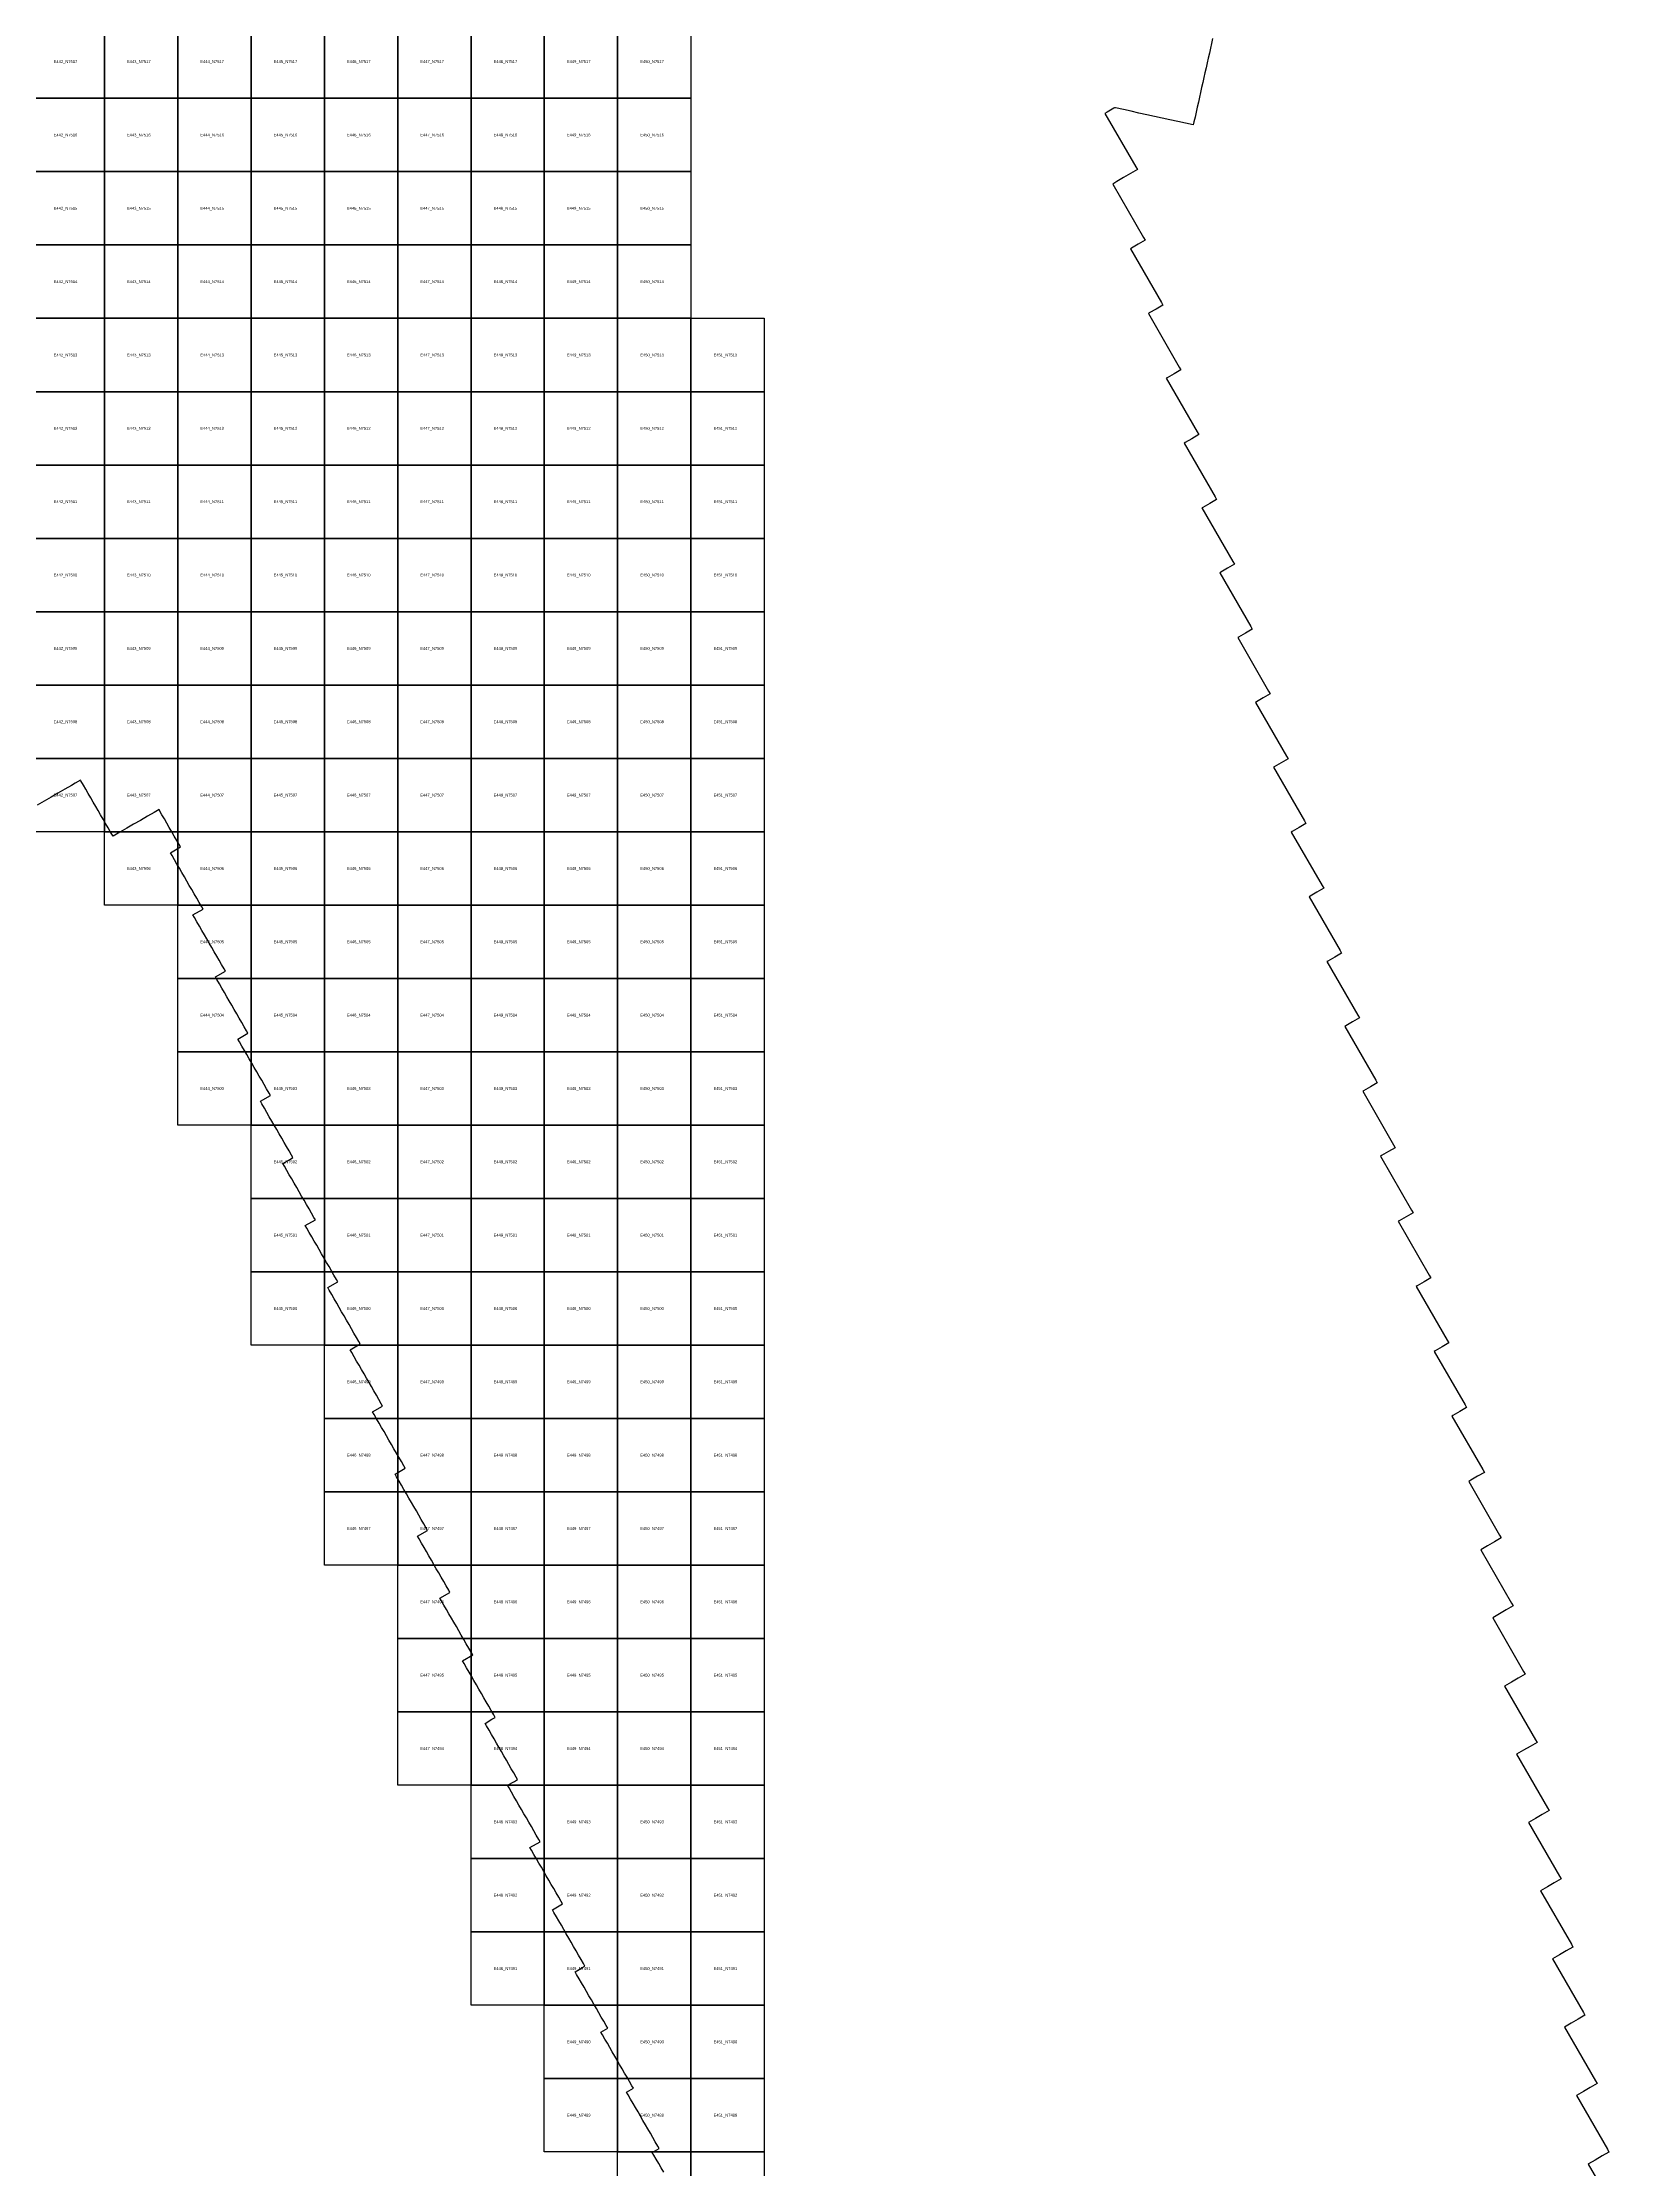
# Model space of a CAD drawing. Extents: x 325010 to 598009, y 7224244 to 7547000.
# Drawn here: x 442156 to 463663, y 7488760 to 7517760 of the extents above; entities that cross this region are included whole.
import ezdxf

# ---------------------------------------------------------------- set-up
doc = ezdxf.new("R2010")
doc.units = 0
doc.layers.add('Limpopo_1', color=7, linetype='Continuous')
doc.layers.add('R', color=7, linetype='Continuous')

msp = doc.modelspace()

# ---------------------------------------------------------------- linework, layer by layer
for points in [[(450000, 7517000), (450000, 7518000), (451000, 7518000), (451000, 7517000)], [(450000, 7516000), (450000, 7517000), (451000, 7517000), (451000, 7516000)], [(450000, 7515000), (450000, 7516000), (451000, 7516000), (451000, 7515000)], [(450000, 7514000), (450000, 7515000), (451000, 7515000), (451000, 7514000)], [(450000, 7513000), (450000, 7514000), (451000, 7514000), (451000, 7513000)], [(451000, 7513000), (451000, 7514000), (452000, 7514000), (452000, 7513000)], [(451000, 7512000), (451000, 7513000), (452000, 7513000), (452000, 7512000)], [(451000, 7511000), (451000, 7512000), (452000, 7512000), (452000, 7511000)], [(451000, 7510000), (451000, 7511000), (452000, 7511000), (452000, 7510000)], [(451000, 7509000), (451000, 7510000), (452000, 7510000), (452000, 7509000)], [(451000, 7508000), (451000, 7509000), (452000, 7509000), (452000, 7508000)], [(451000, 7507000), (451000, 7508000), (452000, 7508000), (452000, 7507000)], [(451000, 7506000), (451000, 7507000), (452000, 7507000), (452000, 7506000)], [(451000, 7505000), (451000, 7506000), (452000, 7506000), (452000, 7505000)], [(451000, 7504000), (451000, 7505000), (452000, 7505000), (452000, 7504000)], [(451000, 7503000), (451000, 7504000), (452000, 7504000), (452000, 7503000)], [(451000, 7502000), (451000, 7503000), (452000, 7503000), (452000, 7502000)], [(451000, 7501000), (451000, 7502000), (452000, 7502000), (452000, 7501000)], [(451000, 7500000), (451000, 7501000), (452000, 7501000), (452000, 7500000)], [(451000, 7499000), (451000, 7500000), (452000, 7500000), (452000, 7499000)], [(451000, 7498000), (451000, 7499000), (452000, 7499000), (452000, 7498000)], [(451000, 7497000), (451000, 7498000), (452000, 7498000), (452000, 7497000)], [(451000, 7496000), (451000, 7497000), (452000, 7497000), (452000, 7496000)], [(451000, 7495000), (451000, 7496000), (452000, 7496000), (452000, 7495000)], [(451000, 7494000), (451000, 7495000), (452000, 7495000), (452000, 7494000)], [(451000, 7493000), (451000, 7494000), (452000, 7494000), (452000, 7493000)], [(451000, 7492000), (451000, 7493000), (452000, 7493000), (452000, 7492000)], [(451000, 7491000), (451000, 7492000), (452000, 7492000), (452000, 7491000)], [(451000, 7490000), (451000, 7491000), (452000, 7491000), (452000, 7490000)], [(451000, 7489000), (451000, 7490000), (452000, 7490000), (452000, 7489000)], [(451000, 7488000), (451000, 7489000), (452000, 7489000), (452000, 7488000)]]:
    msp.add_lwpolyline(points, close=True)
at = {"layer": 'Limpopo_1'}
for points in [[(442000, 7517000), (442000, 7518000), (443000, 7518000), (443000, 7517000)], [(443000, 7517000), (443000, 7518000), (444000, 7518000), (444000, 7517000)], [(444000, 7517000), (444000, 7518000), (445000, 7518000), (445000, 7517000)], [(445000, 7517000), (445000, 7518000), (446000, 7518000), (446000, 7517000)], [(446000, 7517000), (446000, 7518000), (447000, 7518000), (447000, 7517000)], [(447000, 7517000), (447000, 7518000), (448000, 7518000), (448000, 7517000)], [(448000, 7517000), (448000, 7518000), (449000, 7518000), (449000, 7517000)], [(449000, 7517000), (449000, 7518000), (450000, 7518000), (450000, 7517000)], [(442000, 7516000), (442000, 7517000), (443000, 7517000), (443000, 7516000)], [(443000, 7516000), (443000, 7517000), (444000, 7517000), (444000, 7516000)], [(444000, 7516000), (444000, 7517000), (445000, 7517000), (445000, 7516000)], [(445000, 7516000), (445000, 7517000), (446000, 7517000), (446000, 7516000)], [(446000, 7516000), (446000, 7517000), (447000, 7517000), (447000, 7516000)], [(447000, 7516000), (447000, 7517000), (448000, 7517000), (448000, 7516000)], [(448000, 7516000), (448000, 7517000), (449000, 7517000), (449000, 7516000)], [(449000, 7516000), (449000, 7517000), (450000, 7517000), (450000, 7516000)], [(442000, 7515000), (442000, 7516000), (443000, 7516000), (443000, 7515000)], [(443000, 7515000), (443000, 7516000), (444000, 7516000), (444000, 7515000)], [(444000, 7515000), (444000, 7516000), (445000, 7516000), (445000, 7515000)], [(445000, 7515000), (445000, 7516000), (446000, 7516000), (446000, 7515000)], [(446000, 7515000), (446000, 7516000), (447000, 7516000), (447000, 7515000)], [(447000, 7515000), (447000, 7516000), (448000, 7516000), (448000, 7515000)], [(448000, 7515000), (448000, 7516000), (449000, 7516000), (449000, 7515000)], [(449000, 7515000), (449000, 7516000), (450000, 7516000), (450000, 7515000)], [(442000, 7514000), (442000, 7515000), (443000, 7515000), (443000, 7514000)], [(443000, 7514000), (443000, 7515000), (444000, 7515000), (444000, 7514000)], [(444000, 7514000), (444000, 7515000), (445000, 7515000), (445000, 7514000)], [(445000, 7514000), (445000, 7515000), (446000, 7515000), (446000, 7514000)], [(446000, 7514000), (446000, 7515000), (447000, 7515000), (447000, 7514000)], [(447000, 7514000), (447000, 7515000), (448000, 7515000), (448000, 7514000)], [(448000, 7514000), (448000, 7515000), (449000, 7515000), (449000, 7514000)], [(449000, 7514000), (449000, 7515000), (450000, 7515000), (450000, 7514000)], [(442000, 7513000), (442000, 7514000), (443000, 7514000), (443000, 7513000)], [(443000, 7513000), (443000, 7514000), (444000, 7514000), (444000, 7513000)], [(444000, 7513000), (444000, 7514000), (445000, 7514000), (445000, 7513000)], [(445000, 7513000), (445000, 7514000), (446000, 7514000), (446000, 7513000)], [(446000, 7513000), (446000, 7514000), (447000, 7514000), (447000, 7513000)], [(447000, 7513000), (447000, 7514000), (448000, 7514000), (448000, 7513000)], [(448000, 7513000), (448000, 7514000), (449000, 7514000), (449000, 7513000)], [(449000, 7513000), (449000, 7514000), (450000, 7514000), (450000, 7513000)], [(442000, 7512000), (442000, 7513000), (443000, 7513000), (443000, 7512000)], [(443000, 7512000), (443000, 7513000), (444000, 7513000), (444000, 7512000)], [(444000, 7512000), (444000, 7513000), (445000, 7513000), (445000, 7512000)], [(445000, 7512000), (445000, 7513000), (446000, 7513000), (446000, 7512000)], [(446000, 7512000), (446000, 7513000), (447000, 7513000), (447000, 7512000)], [(447000, 7512000), (447000, 7513000), (448000, 7513000), (448000, 7512000)], [(448000, 7512000), (448000, 7513000), (449000, 7513000), (449000, 7512000)], [(449000, 7512000), (449000, 7513000), (450000, 7513000), (450000, 7512000)], [(450000, 7512000), (450000, 7513000), (451000, 7513000), (451000, 7512000)], [(442000, 7511000), (442000, 7512000), (443000, 7512000), (443000, 7511000)], [(443000, 7511000), (443000, 7512000), (444000, 7512000), (444000, 7511000)], [(444000, 7511000), (444000, 7512000), (445000, 7512000), (445000, 7511000)], [(445000, 7511000), (445000, 7512000), (446000, 7512000), (446000, 7511000)], [(446000, 7511000), (446000, 7512000), (447000, 7512000), (447000, 7511000)], [(447000, 7511000), (447000, 7512000), (448000, 7512000), (448000, 7511000)], [(448000, 7511000), (448000, 7512000), (449000, 7512000), (449000, 7511000)], [(449000, 7511000), (449000, 7512000), (450000, 7512000), (450000, 7511000)], [(450000, 7511000), (450000, 7512000), (451000, 7512000), (451000, 7511000)], [(442000, 7510000), (442000, 7511000), (443000, 7511000), (443000, 7510000)], [(443000, 7510000), (443000, 7511000), (444000, 7511000), (444000, 7510000)], [(444000, 7510000), (444000, 7511000), (445000, 7511000), (445000, 7510000)], [(445000, 7510000), (445000, 7511000), (446000, 7511000), (446000, 7510000)], [(446000, 7510000), (446000, 7511000), (447000, 7511000), (447000, 7510000)], [(447000, 7510000), (447000, 7511000), (448000, 7511000), (448000, 7510000)], [(448000, 7510000), (448000, 7511000), (449000, 7511000), (449000, 7510000)], [(449000, 7510000), (449000, 7511000), (450000, 7511000), (450000, 7510000)], [(450000, 7510000), (450000, 7511000), (451000, 7511000), (451000, 7510000)], [(442000, 7509000), (442000, 7510000), (443000, 7510000), (443000, 7509000)], [(443000, 7509000), (443000, 7510000), (444000, 7510000), (444000, 7509000)], [(444000, 7509000), (444000, 7510000), (445000, 7510000), (445000, 7509000)], [(445000, 7509000), (445000, 7510000), (446000, 7510000), (446000, 7509000)], [(446000, 7509000), (446000, 7510000), (447000, 7510000), (447000, 7509000)], [(447000, 7509000), (447000, 7510000), (448000, 7510000), (448000, 7509000)], [(448000, 7509000), (448000, 7510000), (449000, 7510000), (449000, 7509000)], [(449000, 7509000), (449000, 7510000), (450000, 7510000), (450000, 7509000)], [(450000, 7509000), (450000, 7510000), (451000, 7510000), (451000, 7509000)], [(442000, 7508000), (442000, 7509000), (443000, 7509000), (443000, 7508000)], [(443000, 7508000), (443000, 7509000), (444000, 7509000), (444000, 7508000)], [(444000, 7508000), (444000, 7509000), (445000, 7509000), (445000, 7508000)], [(445000, 7508000), (445000, 7509000), (446000, 7509000), (446000, 7508000)], [(446000, 7508000), (446000, 7509000), (447000, 7509000), (447000, 7508000)], [(447000, 7508000), (447000, 7509000), (448000, 7509000), (448000, 7508000)], [(448000, 7508000), (448000, 7509000), (449000, 7509000), (449000, 7508000)], [(449000, 7508000), (449000, 7509000), (450000, 7509000), (450000, 7508000)], [(450000, 7508000), (450000, 7509000), (451000, 7509000), (451000, 7508000)], [(442000, 7507000), (442000, 7508000), (443000, 7508000), (443000, 7507000)], [(443000, 7507000), (443000, 7508000), (444000, 7508000), (444000, 7507000)], [(444000, 7507000), (444000, 7508000), (445000, 7508000), (445000, 7507000)], [(445000, 7507000), (445000, 7508000), (446000, 7508000), (446000, 7507000)], [(446000, 7507000), (446000, 7508000), (447000, 7508000), (447000, 7507000)], [(447000, 7507000), (447000, 7508000), (448000, 7508000), (448000, 7507000)], [(448000, 7507000), (448000, 7508000), (449000, 7508000), (449000, 7507000)], [(449000, 7507000), (449000, 7508000), (450000, 7508000), (450000, 7507000)], [(450000, 7507000), (450000, 7508000), (451000, 7508000), (451000, 7507000)], [(443000, 7506000), (443000, 7507000), (444000, 7507000), (444000, 7506000)], [(444000, 7506000), (444000, 7507000), (445000, 7507000), (445000, 7506000)], [(445000, 7506000), (445000, 7507000), (446000, 7507000), (446000, 7506000)], [(446000, 7506000), (446000, 7507000), (447000, 7507000), (447000, 7506000)], [(447000, 7506000), (447000, 7507000), (448000, 7507000), (448000, 7506000)], [(448000, 7506000), (448000, 7507000), (449000, 7507000), (449000, 7506000)], [(449000, 7506000), (449000, 7507000), (450000, 7507000), (450000, 7506000)], [(450000, 7506000), (450000, 7507000), (451000, 7507000), (451000, 7506000)], [(444000, 7505000), (444000, 7506000), (445000, 7506000), (445000, 7505000)], [(445000, 7505000), (445000, 7506000), (446000, 7506000), (446000, 7505000)], [(446000, 7505000), (446000, 7506000), (447000, 7506000), (447000, 7505000)], [(447000, 7505000), (447000, 7506000), (448000, 7506000), (448000, 7505000)], [(448000, 7505000), (448000, 7506000), (449000, 7506000), (449000, 7505000)], [(449000, 7505000), (449000, 7506000), (450000, 7506000), (450000, 7505000)], [(450000, 7505000), (450000, 7506000), (451000, 7506000), (451000, 7505000)], [(444000, 7504000), (444000, 7505000), (445000, 7505000), (445000, 7504000)], [(445000, 7504000), (445000, 7505000), (446000, 7505000), (446000, 7504000)], [(446000, 7504000), (446000, 7505000), (447000, 7505000), (447000, 7504000)], [(447000, 7504000), (447000, 7505000), (448000, 7505000), (448000, 7504000)], [(448000, 7504000), (448000, 7505000), (449000, 7505000), (449000, 7504000)], [(449000, 7504000), (449000, 7505000), (450000, 7505000), (450000, 7504000)], [(450000, 7504000), (450000, 7505000), (451000, 7505000), (451000, 7504000)], [(444000, 7503000), (444000, 7504000), (445000, 7504000), (445000, 7503000)], [(445000, 7503000), (445000, 7504000), (446000, 7504000), (446000, 7503000)], [(446000, 7503000), (446000, 7504000), (447000, 7504000), (447000, 7503000)], [(447000, 7503000), (447000, 7504000), (448000, 7504000), (448000, 7503000)], [(448000, 7503000), (448000, 7504000), (449000, 7504000), (449000, 7503000)], [(449000, 7503000), (449000, 7504000), (450000, 7504000), (450000, 7503000)], [(450000, 7503000), (450000, 7504000), (451000, 7504000), (451000, 7503000)], [(445000, 7502000), (445000, 7503000), (446000, 7503000), (446000, 7502000)], [(446000, 7502000), (446000, 7503000), (447000, 7503000), (447000, 7502000)], [(447000, 7502000), (447000, 7503000), (448000, 7503000), (448000, 7502000)], [(448000, 7502000), (448000, 7503000), (449000, 7503000), (449000, 7502000)], [(449000, 7502000), (449000, 7503000), (450000, 7503000), (450000, 7502000)], [(450000, 7502000), (450000, 7503000), (451000, 7503000), (451000, 7502000)], [(445000, 7501000), (445000, 7502000), (446000, 7502000), (446000, 7501000)], [(446000, 7501000), (446000, 7502000), (447000, 7502000), (447000, 7501000)], [(447000, 7501000), (447000, 7502000), (448000, 7502000), (448000, 7501000)], [(448000, 7501000), (448000, 7502000), (449000, 7502000), (449000, 7501000)], [(449000, 7501000), (449000, 7502000), (450000, 7502000), (450000, 7501000)], [(450000, 7501000), (450000, 7502000), (451000, 7502000), (451000, 7501000)], [(445000, 7500000), (445000, 7501000), (446000, 7501000), (446000, 7500000)], [(446000, 7500000), (446000, 7501000), (447000, 7501000), (447000, 7500000)], [(447000, 7500000), (447000, 7501000), (448000, 7501000), (448000, 7500000)], [(448000, 7500000), (448000, 7501000), (449000, 7501000), (449000, 7500000)], [(449000, 7500000), (449000, 7501000), (450000, 7501000), (450000, 7500000)], [(450000, 7500000), (450000, 7501000), (451000, 7501000), (451000, 7500000)], [(446000, 7499000), (446000, 7500000), (447000, 7500000), (447000, 7499000)], [(447000, 7499000), (447000, 7500000), (448000, 7500000), (448000, 7499000)], [(448000, 7499000), (448000, 7500000), (449000, 7500000), (449000, 7499000)], [(449000, 7499000), (449000, 7500000), (450000, 7500000), (450000, 7499000)], [(450000, 7499000), (450000, 7500000), (451000, 7500000), (451000, 7499000)], [(446000, 7498000), (446000, 7499000), (447000, 7499000), (447000, 7498000)], [(447000, 7498000), (447000, 7499000), (448000, 7499000), (448000, 7498000)], [(448000, 7498000), (448000, 7499000), (449000, 7499000), (449000, 7498000)], [(449000, 7498000), (449000, 7499000), (450000, 7499000), (450000, 7498000)], [(450000, 7498000), (450000, 7499000), (451000, 7499000), (451000, 7498000)], [(446000, 7497000), (446000, 7498000), (447000, 7498000), (447000, 7497000)], [(447000, 7497000), (447000, 7498000), (448000, 7498000), (448000, 7497000)], [(448000, 7497000), (448000, 7498000), (449000, 7498000), (449000, 7497000)], [(449000, 7497000), (449000, 7498000), (450000, 7498000), (450000, 7497000)], [(450000, 7497000), (450000, 7498000), (451000, 7498000), (451000, 7497000)], [(447000, 7496000), (447000, 7497000), (448000, 7497000), (448000, 7496000)], [(448000, 7496000), (448000, 7497000), (449000, 7497000), (449000, 7496000)], [(449000, 7496000), (449000, 7497000), (450000, 7497000), (450000, 7496000)], [(450000, 7496000), (450000, 7497000), (451000, 7497000), (451000, 7496000)], [(447000, 7495000), (447000, 7496000), (448000, 7496000), (448000, 7495000)], [(448000, 7495000), (448000, 7496000), (449000, 7496000), (449000, 7495000)], [(449000, 7495000), (449000, 7496000), (450000, 7496000), (450000, 7495000)], [(450000, 7495000), (450000, 7496000), (451000, 7496000), (451000, 7495000)], [(447000, 7494000), (447000, 7495000), (448000, 7495000), (448000, 7494000)], [(448000, 7494000), (448000, 7495000), (449000, 7495000), (449000, 7494000)], [(449000, 7494000), (449000, 7495000), (450000, 7495000), (450000, 7494000)], [(450000, 7494000), (450000, 7495000), (451000, 7495000), (451000, 7494000)], [(448000, 7493000), (448000, 7494000), (449000, 7494000), (449000, 7493000)], [(449000, 7493000), (449000, 7494000), (450000, 7494000), (450000, 7493000)], [(450000, 7493000), (450000, 7494000), (451000, 7494000), (451000, 7493000)], [(448000, 7492000), (448000, 7493000), (449000, 7493000), (449000, 7492000)], [(449000, 7492000), (449000, 7493000), (450000, 7493000), (450000, 7492000)], [(450000, 7492000), (450000, 7493000), (451000, 7493000), (451000, 7492000)], [(448000, 7491000), (448000, 7492000), (449000, 7492000), (449000, 7491000)], [(449000, 7491000), (449000, 7492000), (450000, 7492000), (450000, 7491000)], [(450000, 7491000), (450000, 7492000), (451000, 7492000), (451000, 7491000)], [(449000, 7490000), (449000, 7491000), (450000, 7491000), (450000, 7490000)], [(450000, 7490000), (450000, 7491000), (451000, 7491000), (451000, 7490000)], [(449000, 7489000), (449000, 7490000), (450000, 7490000), (450000, 7489000)], [(450000, 7489000), (450000, 7490000), (451000, 7490000), (451000, 7489000)], [(450000, 7488000), (450000, 7489000), (451000, 7489000), (451000, 7488000)]]:
    msp.add_lwpolyline(points, close=True, dxfattribs=at)
at = {"layer": 'R'}
for points in [[(458115, 7517815), (458100, 7517749), (458085, 7517683), (458070, 7517616), (458055, 7517549), (458040, 7517482), (458025, 7517416), (458010, 7517349), (457995, 7517282), (457980, 7517215), (457965, 7517148), (457950, 7517081), (457935, 7517015), (457920, 7516948), (457905, 7516879), (457890, 7516812), (457875, 7516745), (457860, 7516677), (457850, 7516636), (457744, 7516659), (457639, 7516682), (457533, 7516706), (457427, 7516729), (457321, 7516752), (457215, 7516776), (457110, 7516799), (457004, 7516823), (456898, 7516846), (456792, 7516869), (456778, 7516872), (456769, 7516867), (456675, 7516812), (456645, 7516795), (457066, 7516066), (457088, 7516029), (456994, 7515975), (456900, 7515921), (456808, 7515864), (456752, 7515831), (457172, 7515102), (457194, 7515065), (457100, 7515011), (457006, 7514956), (456994, 7514949), (457416, 7514218), (457437, 7514181), (457344, 7514127), (457251, 7514073), (457238, 7514066), (457660, 7513335), (457681, 7513298), (457588, 7513244), (457494, 7513190), (457481, 7513182), (457903, 7512451), (457925, 7512414), (457831, 7512359), (457738, 7512305), (457726, 7512298), (458148, 7511567), (458169, 7511530), (458076, 7511476), (457983, 7511422), (457969, 7511414), (458391, 7510684), (458412, 7510646), (458319, 7510592), (458225, 7510538), (458212, 7510531), (458634, 7509800), (458656, 7509763), (458562, 7509709), (458468, 7509654), (458456, 7509647), (458877, 7508917), (458899, 7508880), (458806, 7508826), (458712, 7508772), (458699, 7508764), (459122, 7508032), (459143, 7507995), (459050, 7507941), (458956, 7507887), (458944, 7507880), (459366, 7507148), (459387, 7507111), (459293, 7507057), (459200, 7507003), (459187, 7506995), (459608, 7506266), (459629, 7506229), (459536, 7506175), (459443, 7506121), (459429, 7506113), (459852, 7505382), (459873, 7505344), (459780, 7505290), (459686, 7505236), (459673, 7505229), (460095, 7504498), (460116, 7504461), (460023, 7504407), (459929, 7504352), (459917, 7504345), (460339, 7503613), (460360, 7503576), (460267, 7503522), (460174, 7503468), (460161, 7503461), (460583, 7502730), (460604, 7502692), (460511, 7502638), (460417, 7502584), (460402, 7502576), (460826, 7501842), (460848, 7501804), (460754, 7501750), (460660, 7501696), (460647, 7501688), (461070, 7500953), (461092, 7500916), (460999, 7500862), (460905, 7500809), (460892, 7500801), (461315, 7500069), (461337, 7500031), (461243, 7499977), (461150, 7499923), (461136, 7499915), (461557, 7499186), (461578, 7499149), (461485, 7499095), (461391, 7499040), (461378, 7499033), (461800, 7498302), (461822, 7498265), (461728, 7498211), (461635, 7498157), (461607, 7498141), (462029, 7497410), (462051, 7497372), (461957, 7497319), (461864, 7497265), (461771, 7497211), (461771, 7497211), (462192, 7496480), (462213, 7496443), (462120, 7496389), (462027, 7496335), (461934, 7496281), (461934, 7496281), (462355, 7495550), (462377, 7495513), (462283, 7495459), (462190, 7495405), (462097, 7495351), (462097, 7495351), (462518, 7494620), (462540, 7494583), (462447, 7494529), (462353, 7494475), (462260, 7494421), (462260, 7494421), (462682, 7493690), (462703, 7493653), (462610, 7493599), (462517, 7493545), (462424, 7493492), (462846, 7492760), (462867, 7492722), (462774, 7492669), (462681, 7492615), (462588, 7492561), (462587, 7492560), (463008, 7491830), (463029, 7491793), (462936, 7491739), (462843, 7491685), (462750, 7491632), (462749, 7491631), (463171, 7490900), (463193, 7490863), (463099, 7490809), (463006, 7490756), (462913, 7490702), (462913, 7490702), (463335, 7489970), (463357, 7489933), (463264, 7489879), (463171, 7489825), (463078, 7489771), (463075, 7489770), (463499, 7489035), (463520, 7488998), (463426, 7488944), (463333, 7488889), (463239, 7488835), (463237, 7488834), (463663, 7488095)], [(450628, 7488724), (450595, 7488782), (450561, 7488841), (450527, 7488899), (450494, 7488957), (450473, 7488993), (450565, 7489047), (450546, 7489079), (450513, 7489138), (450479, 7489196), (450446, 7489254), (450412, 7489312), (450378, 7489370), (450345, 7489428), (450311, 7489487), (450278, 7489545), (450244, 7489603), (450210, 7489661), (450177, 7489719), (450143, 7489777), (450122, 7489814), (450215, 7489867), (450195, 7489901), (450162, 7489959), (450128, 7490017), (450094, 7490075), (450061, 7490133), (450027, 7490191), (449994, 7490249), (449960, 7490307), (449927, 7490365), (449893, 7490423), (449860, 7490481), (449827, 7490539), (449793, 7490597), (449772, 7490633), (449865, 7490687), (449844, 7490722), (449811, 7490780), (449777, 7490838), (449743, 7490896), (449710, 7490954), (449676, 7491013), (449643, 7491071), (449609, 7491129), (449575, 7491187), (449542, 7491245), (449508, 7491303), (449475, 7491361), (449441, 7491420), (449420, 7491456), (449513, 7491510), (449554, 7491534), (449535, 7491567), (449501, 7491625), (449468, 7491683), (449434, 7491741), (449400, 7491800), (449367, 7491858), (449333, 7491916), (449299, 7491974), (449266, 7492032), (449232, 7492091), (449199, 7492149), (449165, 7492207), (449131, 7492265), (449110, 7492302), (449203, 7492356), (449248, 7492382), (449229, 7492414), (449196, 7492472), (449162, 7492530), (449128, 7492589), (449094, 7492647), (449061, 7492705), (449027, 7492763), (448993, 7492822), (448960, 7492880), (448926, 7492938), (448892, 7492996), (448859, 7493055), (448825, 7493113), (448804, 7493149), (448942, 7493229), (448924, 7493261), (448890, 7493319), (448856, 7493378), (448823, 7493436), (448789, 7493494), (448755, 7493553), (448721, 7493611), (448687, 7493670), (448654, 7493728), (448620, 7493787), (448586, 7493845), (448552, 7493903), (448519, 7493962), (448498, 7493998), (448591, 7494052), (448635, 7494078), (448617, 7494108), (448584, 7494166), (448550, 7494225), (448516, 7494283), (448482, 7494341), (448449, 7494400), (448415, 7494458), (448381, 7494516), (448348, 7494574), (448314, 7494632), (448281, 7494691), (448247, 7494749), (448213, 7494807), (448192, 7494843), (448285, 7494898), (448330, 7494924), (448310, 7494960), (448276, 7495018), (448242, 7495077), (448208, 7495135), (448175, 7495193), (448141, 7495252), (448107, 7495310), (448074, 7495368), (448040, 7495426), (448006, 7495485), (447973, 7495543), (447939, 7495601), (447905, 7495659), (447884, 7495696), (448023, 7495776), (448002, 7495812), (447969, 7495870), (447935, 7495929), (447901, 7495987), (447867, 7496046), (447833, 7496104), (447800, 7496162), (447766, 7496221), (447732, 7496279), (447698, 7496338), (447665, 7496396), (447631, 7496454), (447597, 7496513), (447576, 7496549), (447713, 7496629), (447696, 7496659), (447662, 7496718), (447629, 7496776), (447595, 7496834), (447561, 7496893), (447527, 7496951), (447494, 7497009), (447460, 7497068), (447426, 7497126), (447393, 7497184), (447359, 7497242), (447325, 7497300), (447292, 7497358), (447271, 7497394), (447408, 7497474), (447390, 7497506), (447356, 7497565), (447322, 7497623), (447288, 7497681), (447255, 7497740), (447221, 7497798), (447187, 7497856), (447154, 7497914), (447120, 7497973), (447086, 7498031), (447053, 7498089), (447019, 7498147), (446985, 7498206), (446964, 7498242), (447102, 7498322), (447084, 7498353), (447050, 7498412), (447016, 7498470), (446982, 7498529), (446949, 7498587), (446915, 7498645), (446881, 7498703), (446848, 7498762), (446814, 7498820), (446780, 7498878), (446746, 7498937), (446713, 7498995), (446679, 7499053), (446658, 7499090), (446795, 7499169), (446777, 7499200), (446744, 7499259), (446710, 7499317), (446676, 7499376), (446642, 7499434), (446609, 7499492), (446575, 7499550), (446541, 7499609), (446508, 7499667), (446474, 7499725), (446440, 7499783), (446407, 7499841), (446373, 7499899), (446352, 7499936), (446445, 7499990), (446490, 7500016), (446472, 7500048), (446438, 7500106), (446404, 7500165), (446370, 7500223), (446337, 7500281), (446303, 7500340), (446269, 7500398), (446235, 7500456), (446202, 7500515), (446168, 7500573), (446134, 7500631), (446100, 7500690), (446067, 7500748), (446046, 7500784), (446183, 7500864), (446165, 7500895), (446131, 7500953), (446098, 7501012), (446064, 7501070), (446030, 7501128), (445996, 7501187), (445963, 7501245), (445929, 7501303), (445896, 7501361), (445862, 7501419), (445828, 7501478), (445794, 7501536), (445761, 7501594), (445740, 7501630), (445877, 7501710), (445858, 7501742), (445825, 7501801), (445791, 7501859), (445757, 7501917), (445724, 7501975), (445690, 7502033), (445656, 7502092), (445623, 7502150), (445589, 7502208), (445556, 7502266), (445522, 7502324), (445488, 7502382), (445455, 7502440), (445434, 7502476), (445539, 7502537), (445571, 7502556), (445552, 7502589), (445519, 7502648), (445485, 7502706), (445451, 7502764), (445418, 7502822), (445384, 7502881), (445350, 7502939), (445316, 7502997), (445283, 7503055), (445249, 7503114), (445215, 7503172), (445182, 7503230), (445148, 7503288), (445127, 7503325), (445264, 7503404), (445246, 7503436), (445212, 7503494), (445179, 7503553), (445145, 7503611), (445111, 7503669), (445077, 7503728), (445044, 7503786), (445010, 7503844), (444976, 7503903), (444943, 7503961), (444909, 7504019), (444875, 7504077), (444841, 7504136), (444820, 7504172), (444958, 7504252), (444940, 7504283), (444906, 7504341), (444873, 7504400), (444839, 7504458), (444805, 7504516), (444771, 7504575), (444737, 7504633), (444704, 7504692), (444670, 7504750), (444636, 7504809), (444602, 7504867), (444569, 7504925), (444535, 7504983), (444514, 7505020), (444651, 7505099), (444633, 7505131), (444599, 7505189), (444566, 7505247), (444532, 7505305), (444498, 7505363), (444465, 7505421), (444431, 7505480), (444397, 7505538), (444364, 7505596), (444330, 7505654), (444296, 7505713), (444263, 7505771), (444229, 7505829), (444208, 7505866), (444345, 7505945), (444327, 7505977), (444293, 7506036), (444259, 7506094), (444226, 7506152), (444192, 7506210), (444158, 7506268), (444125, 7506327), (444091, 7506385), (444057, 7506443), (444023, 7506502), (443990, 7506559), (443956, 7506618), (443923, 7506676), (443901, 7506713), (444039, 7506792), (444020, 7506824), (443987, 7506882), (443953, 7506941), (443919, 7506999), (443885, 7507057), (443852, 7507116), (443818, 7507174), (443784, 7507232), (443751, 7507290), (443745, 7507301), (443681, 7507264), (443587, 7507210), (443493, 7507155), (443399, 7507101), (443305, 7507047), (443212, 7506993), (443118, 7506938), (443084, 7506996), (443050, 7507055), (443017, 7507113), (442983, 7507171), (442949, 7507229), (442916, 7507288), (442882, 7507346), (442849, 7507404), (442815, 7507462), (442781, 7507520), (442748, 7507578), (442714, 7507636), (442680, 7507694), (442675, 7507703), (442603, 7507661), (442553, 7507632), (442460, 7507578), (442366, 7507524), (442272, 7507470), (442178, 7507416), (442084, 7507362)]]:
    msp.add_lwpolyline(points, dxfattribs=at)

# ---------------------------------------------------------------- texts
for s, p in [('E450_N7517', (450308, 7517480)), ('E450_N7516', (450308, 7516480)), ('E450_N7515', (450308, 7515480)), ('E450_N7514', (450308, 7514480)), ('E450_N7513', (450308, 7513480)), ('E451_N7513', (451308, 7513480)), ('E451_N7512', (451308, 7512480)), ('E451_N7511', (451308, 7511480)), ('E451_N7510', (451308, 7510480)), ('E451_N7509', (451308, 7509480)), ('E451_N7508', (451308, 7508480)), ('E451_N7507', (451308, 7507480)), ('E451_N7506', (451308, 7506480)), ('E451_N7505', (451308, 7505480)), ('E451_N7504', (451308, 7504480)), ('E451_N7503', (451308, 7503480)), ('E451_N7502', (451308, 7502480)), ('E451_N7501', (451308, 7501480)), ('E451_N7500', (451308, 7500480)), ('E451_N7499', (451308, 7499480)), ('E451_N7498', (451308, 7498480)), ('E451_N7497', (451308, 7497480)), ('E451_N7496', (451308, 7496480)), ('E451_N7495', (451308, 7495480)), ('E451_N7494', (451308, 7494480)), ('E451_N7493', (451308, 7493480)), ('E451_N7492', (451308, 7492480)), ('E451_N7491', (451308, 7491480)), ('E451_N7490', (451308, 7490480)), ('E451_N7489', (451308, 7489480))]:
    msp.add_text(s, height=40).set_placement(p)
at = {"layer": 'Limpopo_1'}
for s, p in [('E442_N7517', (442308, 7517480)), ('E443_N7517', (443308, 7517480)), ('E444_N7517', (444308, 7517480)), ('E445_N7517', (445308, 7517480)), ('E446_N7517', (446308, 7517480)), ('E447_N7517', (447308, 7517480)), ('E448_N7517', (448308, 7517480)), ('E449_N7517', (449308, 7517480)), ('E442_N7516', (442308, 7516480)), ('E443_N7516', (443308, 7516480)), ('E444_N7516', (444308, 7516480)), ('E445_N7516', (445308, 7516480)), ('E446_N7516', (446308, 7516480)), ('E447_N7516', (447308, 7516480)), ('E448_N7516', (448308, 7516480)), ('E449_N7516', (449308, 7516480)), ('E442_N7515', (442308, 7515480)), ('E443_N7515', (443308, 7515480)), ('E444_N7515', (444308, 7515480)), ('E445_N7515', (445308, 7515480)), ('E446_N7515', (446308, 7515480)), ('E447_N7515', (447308, 7515480)), ('E448_N7515', (448308, 7515480)), ('E449_N7515', (449308, 7515480)), ('E442_N7514', (442308, 7514480)), ('E443_N7514', (443308, 7514480)), ('E444_N7514', (444308, 7514480)), ('E445_N7514', (445308, 7514480)), ('E446_N7514', (446308, 7514480)), ('E447_N7514', (447308, 7514480)), ('E448_N7514', (448308, 7514480)), ('E449_N7514', (449308, 7514480)), ('E442_N7513', (442308, 7513480)), ('E443_N7513', (443308, 7513480)), ('E444_N7513', (444308, 7513480)), ('E445_N7513', (445308, 7513480)), ('E446_N7513', (446308, 7513480)), ('E447_N7513', (447308, 7513480)), ('E448_N7513', (448308, 7513480)), ('E449_N7513', (449308, 7513480)), ('E442_N7512', (442308, 7512480)), ('E443_N7512', (443308, 7512480)), ('E444_N7512', (444308, 7512480)), ('E445_N7512', (445308, 7512480)), ('E446_N7512', (446308, 7512480)), ('E447_N7512', (447308, 7512480)), ('E448_N7512', (448308, 7512480)), ('E449_N7512', (449308, 7512480)), ('E450_N7512', (450308, 7512480)), ('E442_N7511', (442308, 7511480)), ('E443_N7511', (443308, 7511480)), ('E444_N7511', (444308, 7511480)), ('E445_N7511', (445308, 7511480)), ('E446_N7511', (446308, 7511480)), ('E447_N7511', (447308, 7511480)), ('E448_N7511', (448308, 7511480)), ('E449_N7511', (449308, 7511480)), ('E450_N7511', (450308, 7511480)), ('E442_N7510', (442308, 7510480)), ('E443_N7510', (443308, 7510480)), ('E444_N7510', (444308, 7510480)), ('E445_N7510', (445308, 7510480)), ('E446_N7510', (446308, 7510480)), ('E447_N7510', (447308, 7510480)), ('E448_N7510', (448308, 7510480)), ('E449_N7510', (449308, 7510480)), ('E450_N7510', (450308, 7510480)), ('E442_N7509', (442308, 7509480)), ('E443_N7509', (443308, 7509480)), ('E444_N7509', (444308, 7509480)), ('E445_N7509', (445308, 7509480)), ('E446_N7509', (446308, 7509480)), ('E447_N7509', (447308, 7509480)), ('E448_N7509', (448308, 7509480)), ('E449_N7509', (449308, 7509480)), ('E450_N7509', (450308, 7509480)), ('E442_N7508', (442308, 7508480)), ('E443_N7508', (443308, 7508480)), ('E444_N7508', (444308, 7508480)), ('E445_N7508', (445308, 7508480)), ('E446_N7508', (446308, 7508480)), ('E447_N7508', (447308, 7508480)), ('E448_N7508', (448308, 7508480)), ('E449_N7508', (449308, 7508480)), ('E450_N7508', (450308, 7508480)), ('E442_N7507', (442308, 7507480)), ('E443_N7507', (443308, 7507480)), ('E444_N7507', (444308, 7507480)), ('E445_N7507', (445308, 7507480)), ('E446_N7507', (446308, 7507480)), ('E447_N7507', (447308, 7507480)), ('E448_N7507', (448308, 7507480)), ('E449_N7507', (449308, 7507480)), ('E450_N7507', (450308, 7507480)), ('E443_N7506', (443308, 7506480)), ('E444_N7506', (444308, 7506480)), ('E445_N7506', (445308, 7506480)), ('E446_N7506', (446308, 7506480)), ('E447_N7506', (447308, 7506480)), ('E448_N7506', (448308, 7506480)), ('E449_N7506', (449308, 7506480)), ('E450_N7506', (450308, 7506480)), ('E444_N7505', (444308, 7505480)), ('E445_N7505', (445308, 7505480)), ('E446_N7505', (446308, 7505480)), ('E447_N7505', (447308, 7505480)), ('E448_N7505', (448308, 7505480)), ('E449_N7505', (449308, 7505480)), ('E450_N7505', (450308, 7505480)), ('E444_N7504', (444308, 7504480)), ('E445_N7504', (445308, 7504480)), ('E446_N7504', (446308, 7504480)), ('E447_N7504', (447308, 7504480)), ('E448_N7504', (448308, 7504480)), ('E449_N7504', (449308, 7504480)), ('E450_N7504', (450308, 7504480)), ('E444_N7503', (444308, 7503480)), ('E445_N7503', (445308, 7503480)), ('E446_N7503', (446308, 7503480)), ('E447_N7503', (447308, 7503480)), ('E448_N7503', (448308, 7503480)), ('E449_N7503', (449308, 7503480)), ('E450_N7503', (450308, 7503480)), ('E445_N7502', (445308, 7502480)), ('E446_N7502', (446308, 7502480)), ('E447_N7502', (447308, 7502480)), ('E448_N7502', (448308, 7502480)), ('E449_N7502', (449308, 7502480)), ('E450_N7502', (450308, 7502480)), ('E445_N7501', (445308, 7501480)), ('E446_N7501', (446308, 7501480)), ('E447_N7501', (447308, 7501480)), ('E448_N7501', (448308, 7501480)), ('E449_N7501', (449308, 7501480)), ('E450_N7501', (450308, 7501480)), ('E445_N7500', (445308, 7500480)), ('E446_N7500', (446308, 7500480)), ('E447_N7500', (447308, 7500480)), ('E448_N7500', (448308, 7500480)), ('E449_N7500', (449308, 7500480)), ('E450_N7500', (450308, 7500480)), ('E446_N7499', (446308, 7499480)), ('E447_N7499', (447308, 7499480)), ('E448_N7499', (448308, 7499480)), ('E449_N7499', (449308, 7499480)), ('E450_N7499', (450308, 7499480)), ('E446_N7498', (446308, 7498480)), ('E447_N7498', (447308, 7498480)), ('E448_N7498', (448308, 7498480)), ('E449_N7498', (449308, 7498480)), ('E450_N7498', (450308, 7498480)), ('E446_N7497', (446308, 7497480)), ('E447_N7497', (447308, 7497480)), ('E448_N7497', (448308, 7497480)), ('E449_N7497', (449308, 7497480)), ('E450_N7497', (450308, 7497480)), ('E447_N7496', (447308, 7496480)), ('E448_N7496', (448308, 7496480)), ('E449_N7496', (449308, 7496480)), ('E450_N7496', (450308, 7496480)), ('E447_N7495', (447308, 7495480)), ('E448_N7495', (448308, 7495480)), ('E449_N7495', (449308, 7495480)), ('E450_N7495', (450308, 7495480)), ('E447_N7494', (447308, 7494480)), ('E448_N7494', (448308, 7494480)), ('E449_N7494', (449308, 7494480)), ('E450_N7494', (450308, 7494480)), ('E448_N7493', (448308, 7493480)), ('E449_N7493', (449308, 7493480)), ('E450_N7493', (450308, 7493480)), ('E448_N7492', (448308, 7492480)), ('E449_N7492', (449308, 7492480)), ('E450_N7492', (450308, 7492480)), ('E448_N7491', (448308, 7491480)), ('E449_N7491', (449308, 7491480)), ('E450_N7491', (450308, 7491480)), ('E449_N7490', (449308, 7490480)), ('E450_N7490', (450308, 7490480)), ('E449_N7489', (449308, 7489480)), ('E450_N7489', (450308, 7489480))]:
    msp.add_text(s, height=40, dxfattribs=at).set_placement(p)

doc.saveas('drawing.dxf')
